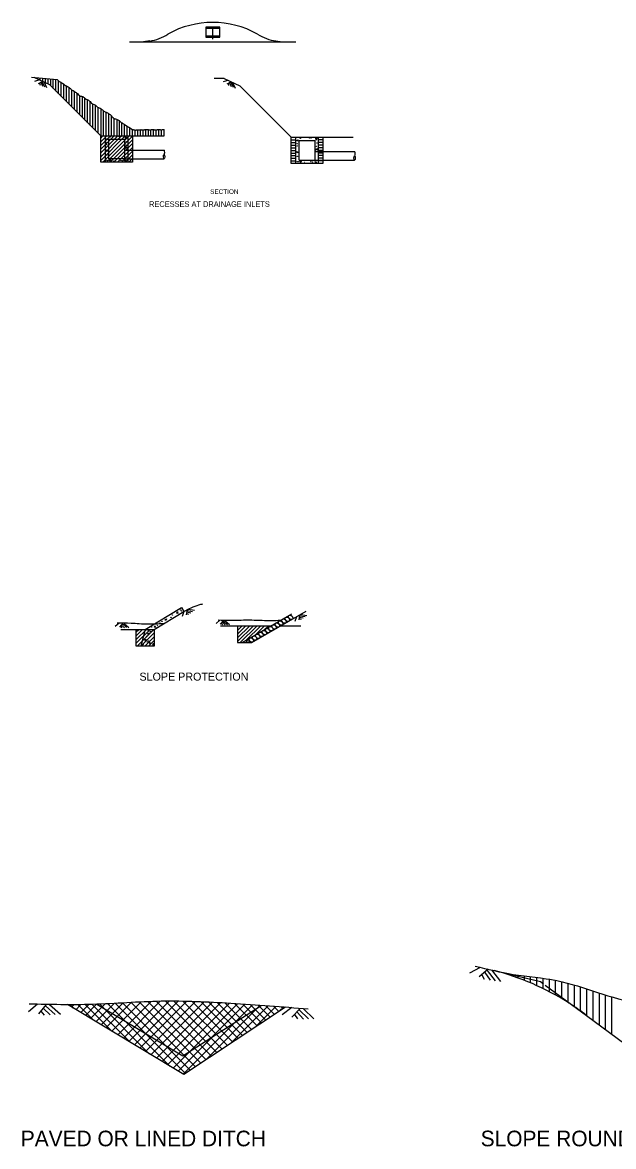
# Model space of a CAD drawing. Extents: x -1148 to -520, y 583 to 843.
# Drawn here: x -1147.9 to -1020, y 582.6 to 826 of the extents above; entities that cross this region are included whole.
import ezdxf

# ---------------------------------------------------------------- set-up
doc = ezdxf.new("R2010")
doc.units = 0
for name, color, linetype in [('pp_NO-PLOT', 7, 'Continuous'), ('rd_EARTHWORK', 7, 'Continuous'), ('rd_EARTHWORK-anno', 7, 'Continuous')]:
    doc.layers.add(name, color=color, linetype=linetype)

msp = doc.modelspace()

# ---------------------------------------------------------------- linework, layer by layer
at = {"layer": 'rd_EARTHWORK'}
for p, q in [((-1106.74, 822.96), (-1106.74, 825.13)), ((-1106.74, 822.42), (-1106.74, 822.66)), ((-1089.77, 800.59), (-1088.77, 800.59)), ((-1089.77, 800.01), (-1088.77, 800.01)), ((-1089.77, 799.44), (-1088.77, 799.44)), ((-1089.77, 798.87), (-1088.77, 798.87)), ((-1082.92, 800.59), (-1083.92, 800.59)), ((-1082.92, 800.01), (-1083.92, 800.01)), ((-1082.92, 799.44), (-1083.92, 799.44)), ((-1082.92, 798.87), (-1083.92, 798.87)), ((-1089.77, 798.3), (-1088.77, 798.3)), ((-1089.77, 797.73), (-1088.77, 797.73)), ((-1089.77, 797.16), (-1088.77, 797.16)), ((-1089.77, 796.59), (-1088.77, 796.59)), ((-1089.77, 796.01), (-1088.77, 796.01)), ((-1082.92, 798.3), (-1083.92, 798.3)), ((-1082.92, 797.73), (-1083.92, 797.73)), ((-1082.92, 797.16), (-1083.92, 797.16)), ((-1082.92, 796.59), (-1083.92, 796.59)), ((-1082.92, 796.01), (-1083.92, 796.01))]:
    msp.add_line(p, q, dxfattribs=at)
for points in [[(-1145.23, 814.03), (-1145.23, 814.12)], [(-1144.66, 813.77), (-1144.66, 814.07)], [(-1144.09, 813.5), (-1144.09, 814.02)], [(-1143.52, 813.23), (-1143.52, 813.96)], [(-1142.95, 812.96), (-1142.95, 813.91)], [(-1142.38, 812.7), (-1142.38, 813.85)], [(-1141.81, 812.29), (-1141.81, 813.8)], [(-1141.24, 811.72), (-1141.24, 813.74)], [(-1140.67, 811.15), (-1140.67, 813.69)], [(-1140.1, 810.58), (-1140.1, 813.36)], [(-1139.52, 810), (-1139.52, 813.02)], [(-1138.95, 809.43), (-1138.95, 812.65)], [(-1138.38, 808.86), (-1138.38, 812.24)], [(-1137.81, 808.29), (-1137.81, 811.91)], [(-1137.24, 807.72), (-1137.24, 811.39)], [(-1136.67, 807.15), (-1136.67, 811.08)], [(-1136.1, 806.57), (-1136.1, 810.7)], [(-1135.53, 806), (-1135.53, 810.13)], [(-1134.96, 805.44), (-1134.96, 810)], [(-1134.39, 804.87), (-1134.39, 809.57)], [(-1133.81, 804.29), (-1133.81, 809.25)], [(-1133.24, 803.72), (-1133.24, 808.85)], [(-1132.67, 803.15), (-1132.67, 808.36)], [(-1132.1, 802.58), (-1132.1, 808.07)], [(-1131.53, 802.01), (-1131.53, 807.57)], [(-1130.96, 807.34), (-1130.96, 801.45)], [(-1130.39, 801.45), (-1130.39, 806.9)], [(-1129.82, 801.45), (-1129.82, 806.59)], [(-1129.25, 801.45), (-1129.25, 806.25)], [(-1128.68, 801.45), (-1128.68, 805.81)], [(-1128.1, 801.45), (-1128.1, 805.21)], [(-1127.53, 805.05), (-1127.53, 801.45)], [(-1126.96, 804.7), (-1126.96, 801.45)], [(-1126.39, 801.45), (-1126.39, 804.26)], [(-1125.82, 801.45), (-1125.82, 803.91)], [(-1125.25, 801.45), (-1125.25, 803.53)], [(-1124.68, 801.45), (-1124.68, 803.18)], [(-1130.97, 800.98), (-1130.5, 801.45)], [(-1130.97, 800.17), (-1129.69, 801.45)], [(-1130.97, 799.37), (-1128.89, 801.45)], [(-1130.97, 798.56), (-1128.08, 801.45)], [(-1130.97, 797.75), (-1127.27, 801.45)], [(-1130.97, 796.94), (-1126.46, 801.45)], [(-1130.97, 796.14), (-1125.66, 801.45)], [(-1130.56, 795.74), (-1124.85, 801.45)], [(-1129.75, 795.74), (-1124.12, 801.37)], [(-1129.63, 800.57), (-1129.75, 800.77), (-1129.43, 800.91), (-1129.63, 800.57)], [(-1125.66, 801.22), (-1125.42, 801.16), (-1125.55, 800.83), (-1125.66, 801.22)], [(-1124.11, 801.45), (-1124.11, 802.85)], [(-1123.54, 801.45), (-1123.54, 802.73)], [(-1122.97, 801.45), (-1122.97, 802.77)], [(-1122.39, 801.45), (-1122.39, 802.79)], [(-1121.82, 801.45), (-1121.82, 802.73)], [(-1121.25, 801.45), (-1121.25, 802.81)], [(-1120.68, 801.45), (-1120.68, 802.8)], [(-1120.11, 801.45), (-1120.11, 802.78)], [(-1119.54, 801.45), (-1119.54, 802.8)], [(-1118.97, 801.45), (-1118.97, 802.73)], [(-1118.4, 801.45), (-1118.4, 802.82)], [(-1117.83, 801.45), (-1117.83, 802.78)], [(-1117.27, 801.45), (-1117.27, 802.85)], [(-1084.45, 800.92), (-1084.22, 800.86), (-1084.35, 800.53), (-1084.45, 800.92)], [(-1129.47, 798.19), (-1129.68, 798.06), (-1129.82, 798.39), (-1129.47, 798.19)], [(-1128.94, 795.74), (-1124.12, 800.57)], [(-1128.14, 795.74), (-1124.12, 799.76)], [(-1127.33, 795.74), (-1124.12, 798.95)], [(-1125.51, 798.68), (-1125.64, 798.88), (-1125.31, 799.02), (-1125.51, 798.68)], [(-1088.43, 800.27), (-1088.55, 800.47), (-1088.23, 800.61), (-1088.43, 800.27)], [(-1084.31, 798.38), (-1084.43, 798.58), (-1084.11, 798.72), (-1084.31, 798.38)], [(-1129.05, 796.32), (-1128.82, 796.26), (-1128.95, 795.93), (-1129.05, 796.32)], [(-1126.52, 795.74), (-1124.12, 798.14)], [(-1125.48, 796.03), (-1125.68, 795.91), (-1125.82, 796.23), (-1125.48, 796.03)], [(-1125.71, 795.74), (-1124.12, 797.34)], [(-1124.91, 795.74), (-1124.12, 796.53)], [(-1088.27, 797.89), (-1088.48, 797.76), (-1088.62, 798.09), (-1088.27, 797.89)], [(-1087.85, 796.02), (-1087.62, 795.96), (-1087.75, 795.63), (-1087.85, 796.02)], [(-1084.27, 795.73), (-1084.48, 795.61), (-1084.62, 795.93), (-1084.27, 795.73)], [(-1116.93, 696.54), (-1117.05, 696.75), (-1116.73, 696.89), (-1116.93, 696.54)], [(-1114.29, 698.05), (-1114.52, 698.11), (-1114.39, 698.44), (-1114.29, 698.05)], [(-1123.29, 691.58), (-1120.3, 694.57)], [(-1123.29, 692.39), (-1121.11, 694.57)], [(-1123.29, 693.21), (-1121.93, 694.57)], [(-1123.29, 694.03), (-1122.75, 694.57)], [(-1123.09, 690.96), (-1119.48, 694.57)], [(-1122.27, 690.96), (-1119.42, 693.81)], [(-1120.63, 693.51), (-1120.76, 693.71), (-1120.43, 693.86), (-1120.63, 693.51)], [(-1119.15, 695), (-1119.38, 695.06), (-1119.25, 695.39), (-1119.15, 695)], [(-1101.38, 691.95), (-1098.02, 695.31)], [(-1101.38, 692.76), (-1098.82, 695.31)], [(-1101.38, 693.56), (-1099.63, 695.31)], [(-1101.38, 694.37), (-1100.44, 695.31)], [(-1101.38, 695.18), (-1101.24, 695.31)], [(-1100.78, 691.75), (-1097.21, 695.31)], [(-1099.41, 692.31), (-1096.41, 695.31)], [(-1097.5, 693.41), (-1095.6, 695.31)], [(-1095.59, 694.52), (-1094.79, 695.31)], [(-1121.46, 690.96), (-1119.42, 693)], [(-1121.41, 692.42), (-1121.18, 692.36), (-1121.31, 692.03), (-1121.41, 692.42)], [(-1120.64, 690.96), (-1119.42, 692.18)], [(-1120.08, 691.53), (-1120.28, 691.4), (-1120.43, 691.73), (-1120.08, 691.53)], [(-1119.82, 690.96), (-1119.42, 691.36)], [(-1044.76, 620.42), (-1044.76, 620.48)], [(-1043.39, 620.02), (-1043.39, 620.2)], [(-1042.04, 619.58), (-1042.04, 619.94)], [(-1040.68, 619.11), (-1040.68, 619.7)], [(-1039.33, 618.6), (-1039.33, 619.53)], [(-1037.98, 618.05), (-1037.98, 619.39)], [(-1036.62, 617.45), (-1036.62, 619.26)], [(-1035.27, 616.82), (-1035.27, 619.1)], [(-1033.92, 616.13), (-1033.92, 618.89)], [(-1032.56, 615.41), (-1032.56, 618.57)], [(-1031.21, 614.63), (-1031.21, 618.22)], [(-1029.86, 613.8), (-1029.86, 617.84)], [(-1028.51, 612.91), (-1028.51, 617.44)], [(-1027.15, 611.95), (-1027.15, 617.04)], [(-1025.8, 610.93), (-1025.8, 616.64)], [(-1024.45, 609.92), (-1024.45, 616.25)], [(-1023.09, 608.92), (-1023.09, 615.86)], [(-1136.97, 612.6), (-1137.7, 613.34)], [(-1137.28, 612.79), (-1136.72, 613.34)], [(-1136.37, 612.24), (-1135.26, 613.35)], [(-1132.53, 609.94), (-1135.94, 613.34)], [(-1135.31, 611.6), (-1133.55, 613.37)], [(-1128.49, 607.51), (-1134.34, 613.36)], [(-1134.3, 611), (-1131.9, 613.4)], [(-1133.19, 610.33), (-1130.06, 613.46)], [(-1124.64, 605.2), (-1132.83, 613.38)], [(-1132.03, 609.64), (-1128.1, 613.57)], [(-1120.4, 602.64), (-1131.17, 613.42)], [(-1130.92, 608.97), (-1126.21, 613.68)], [(-1129.87, 608.33), (-1124.4, 613.8)], [(-1115.95, 599.97), (-1129.47, 613.49)], [(-1128.6, 607.58), (-1122.26, 613.92)], [(-1112.65, 598.45), (-1127.79, 613.58)], [(-1127.29, 606.79), (-1120.07, 614.01)], [(-1111.63, 599.12), (-1126.19, 613.68)], [(-1126.08, 606.06), (-1118.09, 614.05)], [(-1116.18, 614.05), (-1124.89, 605.34)], [(-1110.48, 599.88), (-1124.39, 613.8)], [(-1123.69, 604.62), (-1114.29, 614.03)], [(-1109.33, 600.65), (-1122.58, 613.9)], [(-1122.5, 603.91), (-1112.41, 613.99)], [(-1121.3, 603.19), (-1110.55, 613.94)], [(-1108.18, 601.41), (-1120.76, 613.99)], [(-1120.11, 602.47), (-1108.7, 613.87)], [(-1118.91, 601.75), (-1106.87, 613.79)], [(-1107.03, 602.17), (-1118.9, 614.04)], [(-1117.72, 601.03), (-1105.05, 613.7)], [(-1105.88, 602.94), (-1116.99, 614.05)], [(-1116.52, 600.31), (-1103.23, 613.61)], [(-1115.33, 599.6), (-1101.42, 613.5)], [(-1104.73, 603.7), (-1115.07, 614.04)], [(-1114.25, 598.95), (-1099.79, 613.4)], [(-1103.58, 604.46), (-1113.12, 614.01)], [(-1111.16, 613.96), (-1102.43, 605.23)], [(-1101.28, 605.99), (-1109.18, 613.89)], [(-1100.32, 606.62), (-1107.53, 613.82)], [(-1099.3, 607.3), (-1105.75, 613.74)], [(-1098.33, 607.94), (-1104.04, 613.65)], [(-1097.17, 608.71), (-1101.99, 613.53)], [(-1096.2, 609.36), (-1100.27, 613.43)], [(-1021.74, 607.93), (-1021.74, 615.47)], [(-1020.39, 606.93), (-1020.39, 615.08)], [(-1113.14, 598.28), (-1098.12, 613.3)], [(-1108.34, 601.3), (-1096.46, 613.19)], [(-1102.83, 604.96), (-1094.72, 613.07)], [(-1095.28, 609.97), (-1098.64, 613.33)], [(-1097.55, 608.46), (-1093.07, 612.95)], [(-1094.31, 610.61), (-1096.91, 613.22)], [(-1093.38, 611.22), (-1095.27, 613.1)], [(-1092.46, 611.83), (-1093.61, 612.99)], [(-1092.28, 611.96), (-1091.42, 612.82)], [(-1091.54, 612.45), (-1091.96, 612.86)]]:
    msp.add_lwpolyline(points, dxfattribs=at)
for centre, radius in [((-1128.99, 801.2), 0.0357), ((-1126.97, 801.28), 0.0357), ((-1126.68, 801.27), 0.0357), ((-1087.79, 800.9), 0.0357), ((-1085.76, 800.99), 0.0357), ((-1085.48, 800.97), 0.0357), ((-1129.68, 800.06), 0.0357), ((-1129.68, 799.53), 0.0357), ((-1125.48, 799.44), 0.0357), ((-1125.38, 800.2), 0.0357), ((-1088.48, 799.77), 0.0357), ((-1088.48, 799.23), 0.0357), ((-1084.28, 799.15), 0.0357), ((-1084.17, 799.9), 0.0357), ((-1129.68, 796.18), 0.0357), ((-1129.63, 797.32), 0.0357), ((-1129.41, 796.17), 0.0357), ((-1128.09, 795.98), 0.0357), ((-1126.73, 796.17), 0.0357), ((-1126.38, 796.07), 0.0357), ((-1088.48, 795.88), 0.0357), ((-1088.43, 797.02), 0.0357), ((-1088.21, 795.87), 0.0357), ((-1085.53, 795.87), 0.0357), ((-1086.89, 795.68), 0.0357), ((-1085.18, 795.77), 0.0357), ((-1113.71, 698.78), 0.0361), ((-1113.48, 698.6), 0.0361), ((-1117.73, 696.32), 0.0361), ((-1115.8, 697.19), 0.0361), ((-1115.44, 697.73), 0.0361), ((-1120.75, 694.35), 0.0361), ((-1120.26, 694.17), 0.0361), ((-1119.97, 695.11), 0.0361), ((-1118.69, 695.38), 0.0361), ((-1118.18, 695.94), 0.0361), ((-1121.83, 691.29), 0.0361), ((-1121.11, 693.05), 0.0361), ((-1120.91, 691.82), 0.0361), ((-1120.69, 692.07), 0.0361), ((-1119.72, 691.28), 0.0361), ((-1119.61, 691.48), 0.0361)]:
    msp.add_circle(centre, radius, dxfattribs=at)
for centre, major_axis, ratio in [((-1092.04, 695.95), (-0.374, 0.383), 0.745394), ((-1091.32, 696.37), (-0.374, 0.383), 0.745394), ((-1090.6, 696.79), (-0.374, 0.383), 0.745394), ((-1089.88, 697.19), (-0.374, 0.383), 0.745394), ((-1096.3, 693.5), (-0.374, 0.383), 0.745394), ((-1095.59, 693.9), (-0.374, 0.383), 0.745394), ((-1094.88, 694.31), (-0.374, 0.383), 0.745394), ((-1094.17, 694.72), (-0.374, 0.383), 0.745394), ((-1093.47, 695.13), (-0.374, 0.383), 0.745394), ((-1092.75, 695.54), (-0.374, 0.383), 0.745394), ((-1099.13, 692.05), (0.316, 0.063), 0.875989), ((-1098.42, 692.27), (-0.374, 0.383), 0.745394), ((-1097.7, 692.69), (-0.374, 0.383), 0.745394), ((-1097, 693.08), (-0.374, 0.383), 0.745394)]:
    msp.add_ellipse(centre, major_axis=major_axis, ratio=ratio, dxfattribs=at)
at = {"layer": 'rd_EARTHWORK-anno'}
for p, q in [((-1106.72, 825), (-1108.22, 825)), ((-1108.22, 825), (-1108.22, 822.8)), ((-1106.72, 824.7), (-1108.22, 824.7)), ((-1108.22, 823.1), (-1105.22, 823.1)), ((-1108.22, 822.8), (-1105.22, 822.8)), ((-1105.22, 825), (-1106.72, 825)), ((-1105.22, 824.7), (-1106.72, 824.7)), ((-1105.22, 822.8), (-1105.22, 825)), ((-1124.74, 821.8), (-1088.74, 821.8)), ((-1120.39, 821.99), (-1121.74, 821.8)), ((-1093.08, 821.99), (-1091.74, 821.8)), ((-1145.93, 814.19), (-1140.44, 813.67)), ((-1145.48, 814.15), (-1142.08, 812.56)), ((-1144.23, 813.57), (-1145.28, 813.25)), ((-1143.53, 813.23), (-1144.5, 812.74)), ((-1143.9, 813), (-1143.57, 812.22)), ((-1143.65, 813.15), (-1143.14, 812.07)), ((-1143.25, 813.1), (-1142.68, 811.9)), ((-1104.28, 813.86), (-1106.43, 813.86)), ((-1103.45, 813.47), (-1104.49, 813.16)), ((-1104.28, 813.86), (-1100.89, 812.27)), ((-1102.75, 813.14), (-1103.72, 812.65)), ((-1102.86, 813.05), (-1102.35, 811.98)), ((-1102.47, 813), (-1101.89, 811.8)), ((-1144.21, 812.88), (-1144.09, 812.42)), ((-1130.97, 801.45), (-1142.08, 812.56)), ((-1103.42, 812.78), (-1103.31, 812.33)), ((-1103.12, 812.91), (-1102.79, 812.13)), ((-1089.77, 801.16), (-1100.89, 812.27)), ((-1130.97, 801.45), (-1117.27, 801.45)), ((-1130.97, 795.74), (-1130.97, 801.45)), ((-1129.97, 795.74), (-1129.97, 801.45)), ((-1125.12, 801.45), (-1125.12, 798.34)), ((-1124.12, 801.45), (-1124.12, 798.35)), ((-1089.77, 801.16), (-1076.37, 801.16)), ((-1089.77, 795.44), (-1089.77, 801.16)), ((-1088.77, 795.44), (-1088.77, 801.16)), ((-1083.92, 801.16), (-1083.92, 798.04)), ((-1082.92, 801.16), (-1082.92, 798.04)), ((-1129.26, 796.46), (-1129.26, 800.74)), ((-1129.26, 800.74), (-1125.83, 800.74)), ((-1125.83, 800.74), (-1125.83, 796.46)), ((-1125.83, 798.34), (-1117.27, 798.34)), ((-1125.12, 798.34), (-1125.12, 796.46)), ((-1124.12, 798.34), (-1124.12, 796.46)), ((-1088.06, 796.16), (-1088.06, 800.44)), ((-1088.06, 800.44), (-1084.63, 800.44)), ((-1084.63, 800.44), (-1084.63, 796.16)), ((-1125.83, 796.46), (-1129.26, 796.46)), ((-1125.83, 796.46), (-1125.14, 796.46)), ((-1125.12, 796.47), (-1125.12, 795.74)), ((-1125.11, 796.46), (-1117.27, 796.46)), ((-1124.12, 796.47), (-1124.12, 795.74)), ((-1088.06, 796.16), (-1076.06, 796.16)), ((-1084.63, 798.04), (-1076.06, 798.04)), ((-1083.92, 798.04), (-1083.92, 796.16)), ((-1083.92, 796.16), (-1083.92, 795.44)), ((-1082.92, 798.04), (-1082.92, 796.16)), ((-1082.92, 796.16), (-1082.92, 795.44)), ((-1124.12, 795.74), (-1130.97, 795.74)), ((-1082.92, 795.44), (-1089.77, 795.44)), ((-1121.4, 694.57), (-1113.49, 699.32)), ((-1113.49, 699.32), (-1113.49, 699.32)), ((-1113.49, 699.32), (-1112.99, 698.44)), ((-1112.31, 698.8), (-1112.48, 697.72)), ((-1112.31, 698.66), (-1111.12, 698.45)), ((-1112.04, 698.96), (-1110.71, 698.72)), ((-1098.26, 691.75), (-1086.52, 698.53)), ((-1119.42, 694.58), (-1112.97, 698.45)), ((-1113, 698.43), (-1113.36, 697.38)), ((-1112.41, 698.04), (-1111.98, 697.87)), ((-1112.34, 698.37), (-1111.5, 698.17)), ((-1105.19, 696.55), (-1106.02, 695.84)), ((-1104.42, 696.52), (-1105.11, 695.69)), ((-1104.66, 696.16), (-1104.05, 695.58)), ((-1104.49, 696.39), (-1103.59, 695.62)), ((-1104.11, 696.51), (-1103.1, 695.64)), ((-1100.38, 691.75), (-1089.65, 697.94)), ((-1088.63, 697.32), (-1088.98, 696.29)), ((-1087.96, 697.69), (-1088.12, 696.62)), ((-1088.05, 696.94), (-1087.62, 696.77)), ((-1087.98, 697.26), (-1087.15, 697.07)), ((-1087.95, 697.55), (-1086.78, 697.34)), ((-1087.68, 697.84), (-1086.37, 697.61)), ((-1127.01, 695.92), (-1127.86, 695.21)), ((-1126.23, 695.9), (-1126.94, 695.05)), ((-1126.71, 695.29), (-1126.42, 694.92)), ((-1126.64, 694.57), (-1119.42, 694.57)), ((-1126.48, 695.53), (-1125.86, 694.94)), ((-1126.3, 695.77), (-1125.39, 694.98)), ((-1125.92, 695.88), (-1124.9, 695)), ((-1123.29, 690.96), (-1123.29, 694.57)), ((-1121.4, 694.57), (-1122.29, 690.96)), ((-1119.42, 694.57), (-1119.42, 690.96)), ((-1094.21, 695.31), (-1105.07, 695.31)), ((-1104.89, 695.93), (-1104.61, 695.56)), ((-1101.38, 695.31), (-1101.38, 691.75)), ((-1087.7, 695.31), (-1092.09, 695.31)), ((-1101.38, 691.75), (-1098.26, 691.75)), ((-1119.42, 690.96), (-1123.29, 690.96)), ((-1048.92, 621.41), (-1051.17, 620.14)), ((-1047.14, 621), (-1049.12, 619.36)), ((-1047.36, 620.74), (-1045.61, 618.52)), ((-1046.42, 620.84), (-1044.46, 618.36)), ((-1045.86, 620.71), (-1035.86, 618.36)), ((-1048.5, 619.82), (-1048.01, 618.84)), ((-1047.87, 620.28), (-1046.7, 618.64)), ((-1144.63, 613.42), (-1146.6, 611.75)), ((-1142.8, 613.36), (-1144.44, 611.37)), ((-1029.86, 613.8), (-1029.67, 613.68)), ((-1143.92, 611.94), (-1143.24, 611.07)), ((-1143.38, 612.51), (-1141.92, 611.12)), ((-1142.96, 613.06), (-1140.83, 611.21)), ((-1142.06, 613.33), (-1139.67, 611.26)), ((-1089.67, 612.69), (-1091.74, 611.15)), ((-1087.85, 612.51), (-1089.61, 610.64)), ((-1089.05, 611.17), (-1088.43, 610.26)), ((-1088.48, 611.7), (-1087.11, 610.22)), ((-1088.03, 612.23), (-1086.02, 610.25)), ((-1087.11, 612.44), (-1084.86, 610.23))]:
    msp.add_line(p, q, dxfattribs=at)
for points in [[(-1035.86, 618.36), (-1035.17, 617.86)], [(-1034.8, 617.58), (-1025.86, 610.98)], [(-1091.04, 612.78), (-1113.01, 598.21), (-1138.19, 613.34)], [(-1131.85, 613.4), (-1113.23, 602.26), (-1096.27, 613.17)], [(-1025.86, 610.98), (-1009.01, 598.53), (-1006.08, 599.84), (-1002.7, 599.84)]]:
    msp.add_lwpolyline(points, dxfattribs=at)
for centre, radius, start, end in [((-1106.75, 806.03), 19.97, 60.9703, 119.0219), ((-1121.71, 831.41), 9.52, 277.9677, 303.6591), ((-1091.78, 831.43), 9.53, 236.4268, 262.1921), ((-1059.94, 566.16), 56.34, 57.7318, 75.531), ((-1059.11, 568.13), 54.24, 52.1821, 57.1197)]:
    msp.add_arc(centre, radius, start, end, dxfattribs=at)
for centre in [(-1117.27, 797.87), (-1076.06, 797.57)]:
    msp.add_ellipse(centre, major_axis=(0, -0.47), ratio=0.285486, start_param=0, end_param=3.141593, dxfattribs=at)
for centre in [(-1117.27, 796.93), (-1076.06, 796.63)]:
    msp.add_ellipse(centre, major_axis=(0.002, -0.47), ratio=0.284136, dxfattribs=at)
for points, degree in [([(-1140.44, 813.67), (-1140.04, 813.26), (-1139.52, 813.06), (-1139.3, 812.83), (-1139.18, 812.77), (-1138.95, 812.68), (-1138.64, 812.33), (-1138.18, 812.17), (-1137.81, 811.93), (-1137.54, 811.69), (-1137.38, 811.4), (-1136.92, 811.32), (-1136.41, 810.83), (-1136.24, 810.85), (-1135.8, 810.42), (-1135.57, 810.08), (-1135.08, 810.04), (-1134.79, 809.96), (-1134.64, 809.76), (-1134.07, 809.33), (-1133.81, 809.28), (-1133.24, 808.9), (-1132.96, 808.48), (-1132.64, 808.34), (-1132.1, 808.14), (-1131.64, 807.56), (-1131.32, 807.53), (-1130.96, 807.39), (-1130.22, 806.72), (-1129.82, 806.63), (-1129.25, 806.25), (-1128.68, 805.87), (-1128.48, 805.54), (-1128.32, 805.51), (-1128.37, 805.21), (-1127.53, 805.12), (-1126.96, 804.74), (-1126.71, 804.44), (-1126.38, 804.25), (-1125.99, 804.05), (-1125.37, 803.58), (-1124.11, 802.85)], 3), ([(-1124.11, 802.85), (-1123.83, 802.76), (-1123.47, 802.7), (-1123.16, 802.74), (-1122.85, 802.79), (-1122.42, 802.78), (-1122.22, 802.8), (-1121.95, 802.69), (-1121.55, 802.78), (-1121.11, 802.83), (-1120.84, 802.85), (-1120.43, 802.72), (-1119.94, 802.81), (-1119.73, 802.81), (-1119.29, 802.78), (-1118.95, 802.69), (-1118.67, 802.82), (-1118.58, 802.84), (-1118.4, 802.82), (-1118.16, 802.81), (-1117.91, 802.75), (-1117.27, 802.85)], 2)]:
    msp.add_open_spline(points, degree=degree, dxfattribs=at)
for points in [[(-1112.97, 698.45), (-1109.73, 699.91), (-1108.9, 700.12)], [(-1092.18, 696.48), (-1095.57, 696.47), (-1099.16, 696.56), (-1103.02, 696.49), (-1105.55, 696.56)], [(-1117.35, 695.82), (-1120.84, 695.69), (-1124.43, 695.88), (-1127.42, 695.91)], [(-1050, 621.69), (-1041.75, 619.88), (-1032.29, 618.53), (-1023.48, 615.97), (-1014.45, 613.42), (-1008.2, 612.21)], [(-1086.08, 612.36), (-1102.81, 613.58), (-1117.88, 614.05), (-1132.76, 613.38), (-1146.44, 613.44)]]:
    msp.add_spline(points, degree=3, dxfattribs=at)

# ---------------------------------------------------------------- texts
at = {"layer": 'pp_NO-PLOT'}
for s, height, p in [('SECTION', 1, (-1107.31, 788.87)), ('RECESSES AT DRAINAGE INLETS', 1.2, (-1120.53, 786.08)), ('SLOPE PROTECTION', 1.7336, (-1122.6, 683.49)), ('PAVED OR LINED DITCH', 3.3825, (-1148.28, 582.66)), ('SLOPE ROUNDING', 3.3825, (-1048.78, 582.66))]:
    msp.add_text(s, height=height, dxfattribs=at).set_placement(p)

doc.saveas('drawing.dxf')
